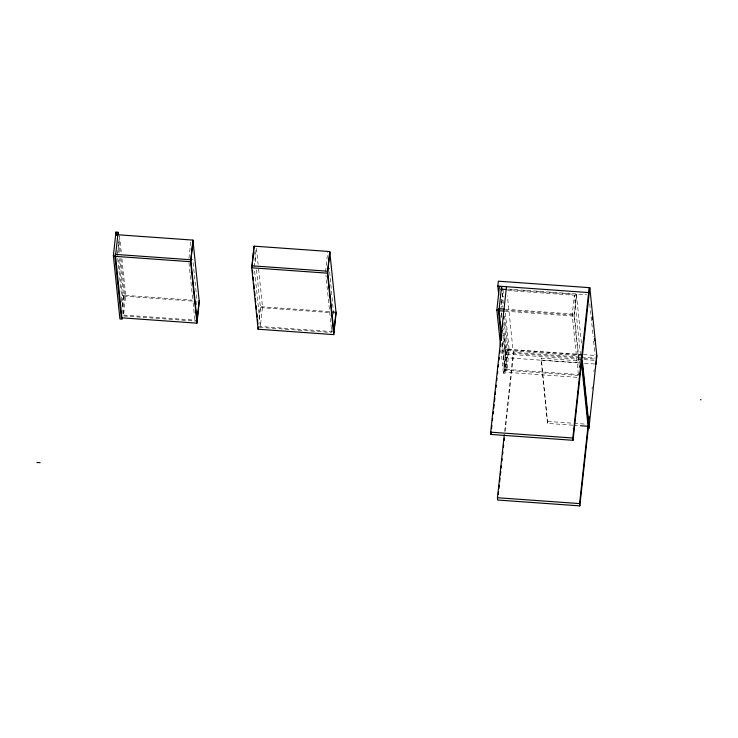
<?xml version="1.0" encoding="UTF-8"?>
<svg xmlns="http://www.w3.org/2000/svg" width="738" height="738" viewBox="0 0 738 738"><rect width="100%" height="100%" fill="white"/><g stroke="black" fill="none" stroke-linecap="round" stroke-linejoin="round"><path stroke-width="0.55" stroke-dasharray="3.69 2.77" d="M117.388 255.44L119.528 235.791L121.419 254.13M121.752 302.146L122.48 295.403L118.624 258.115M122.342 306.169L123.523 295.246L192.314 300.145M122.554 305.993L123.615 296.169L119.731 258.568M122.692 313.53L124.648 295.56L120.792 258.263M188.965 258.337L190.745 241.963M196.548 304.849L197.028 300.486L192.756 259.213M254.204 266.879L256.215 248.319M259.029 318.696L260.339 306.685L336.002 312.073M259.25 318.521L260.431 307.608L256.427 268.853M325.541 271.962L327.681 252.304M332.063 328.299L331.703 331.574L325.901 275.403M333.604 314.102L329.332 268.355M500.871 309.822L503.002 290.163L503.713 297.045M504.617 316.039L508.122 349.941L505.558 373.529L503.399 373.373L505.964 349.784L503.74 328.318M578.767 362.875L505.216 357.635L505.751 352.727L503.731 333.216M576.978 377.312L504.746 372.164L507.098 350.55L504.635 326.703M504.663 431.315L513.242 352.294L580.557 357.081M505.143 431.315L513.482 354.581L507.403 295.763M572.716 425.189L547.614 423.4L541.074 360.116L541.295 358.151L578.943 360.836M547.614 423.4L541.295 358.151M579.358 367.312L574.063 316.104L576.415 294.48L507.624 289.582M579.081 367.967L579.321 365.78M579.911 360.319L580.271 357.044M592.033 389.064L592.282 386.777M593.896 371.887L594.145 369.59M507.845 289.093L586.572 294.693M507.726 290.504L576.507 295.403L574.367 315.052L505.585 310.154M505.493 309.24L574.275 314.139L579.348 363.207M505.281 311.205L574.063 316.104M122.48 295.403L124.648 295.56M123.615 296.169L192.406 301.067M260.431 307.608L334.951 312.912M123.68 315.071L197.055 320.292M123.781 315.984L196.004 321.131M258.199 326.344L333.862 331.731M259.444 327.34L331.666 332.487M582.374 354.535L505.364 349.056L504.838 353.972L594.487 360.356M583.518 354.618L596.166 355.522M582.669 355.015L507.006 349.627L504.866 369.286L580.529 374.673M505.964 349.784L508.122 349.941M507.098 350.55L580.465 355.771M581.701 357.164L595.391 358.142M505.751 352.727L582.752 358.207M583.896 358.29L596.544 359.185M541.074 360.116L579.874 362.884M584.514 363.281L596.009 364.102M578.334 375.421L504.967 370.199L502.025 341.749M547.836 421.435L572.937 423.225M574.072 423.308L586.627 424.202M573.86 425.272L580.705 425.761M589.782 303.871L590.372 309.545M590.483 310.661L593.177 336.676M593.638 341.187L595.049 354.775M576.415 294.48L581.479 343.548M580.502 354.858L574.349 295.246L572.208 314.905L578.371 374.517M505.373 313.096L509.165 349.784L507.034 369.434L503.473 335.043M502.283 293.438L503.334 303.604M501.794 299.185L502.624 307.211M504.165 322.119L504.515 325.55M500.936 301.187L501.526 306.842M501.628 312.857L501.858 315.117M501.222 313.263L501.702 317.847M500.862 315.513L501.093 317.774M502.846 334.738L505.216 357.635M502.292 341.879L505.558 373.529M501.812 343.714L504.746 372.164M500.945 349.637L503.399 373.373M256.455 248.374L258.115 264.425M258.586 269.01L262.497 306.842L260.366 326.5L254.444 269.176M254.647 251.658L255.957 264.269M188.965 262.811L192.996 301.796M193.116 302.94L194.887 320.135M121.899 258.715L125.691 295.403L123.55 315.061L117.628 257.737M119.039 241.317L120.322 253.743M118.071 242.516L119.261 253.973M117.812 250.2L118.043 252.461"/><path stroke-width="1.11" d="M596.009 364.102L596.811 355.568L589.8 287.691L498.353 281.187L497.818 286.095L498.759 295.145M118.108 232.276L115.543 255.865L122.084 319.148L119.925 318.991L113.384 255.708L115.94 232.119L118.108 232.276L118.338 234.536M190.579 261.722L114.916 256.335L121.272 317.792L196.935 323.17L190.579 261.722L192.932 240.099L117.268 234.721M190.893 260.671L193.024 241.022M197.055 320.292L199.186 300.634M196.935 323.17L199.278 301.556L192.932 240.099M251.732 267.774L254.084 246.151L329.748 251.538L336.094 312.995L333.751 334.609L258.088 329.222L251.732 267.774L327.395 273.161L333.751 334.609M252.156 265.634L254.084 246.151M258.088 329.222L258.3 327.257M327.395 273.161L329.748 251.538M327.709 272.11L329.84 252.461M333.862 331.731L336.002 312.073M500.595 346.251L496.858 310.089L499.423 286.501L501.582 286.658L501.932 290.043M501.471 333.973L499.017 310.237L501.582 286.658M581.765 360.135L573.048 440.3L490.899 434.451L490.669 432.164L506.471 286.713M490.899 434.451L491.148 432.164M491.526 428.723L491.895 425.291M492.394 420.706L492.643 418.418M493.141 413.834L493.39 411.546M493.768 408.114L494.137 404.673M494.515 401.241L494.884 397.8M495.263 394.369L495.502 392.081M496.001 387.496L496.25 385.208M496.748 380.624L496.997 378.336M497.495 373.751L497.744 371.463M498.242 366.887L498.491 364.59M498.989 360.015L499.239 357.718M499.737 353.142L499.986 350.854M500.484 346.27L500.733 343.982M501.231 339.397L501.48 337.109M501.849 333.668L502.227 330.237M502.596 326.796L502.975 323.364M503.473 318.779L503.722 316.491M588.638 424.83L579.828 505.881L497.68 500.032L497.449 497.735L504.285 434.747M498.307 494.303L498.556 492.015M498.925 488.574L499.303 485.143M499.672 481.711L500.041 478.27M500.419 474.838L500.788 471.397M501.167 467.966L501.416 465.669M501.914 461.093L502.163 458.805M502.661 454.221L502.91 451.933M503.408 447.348L503.657 445.06M504.146 440.475L504.395 438.188M573.048 440.3L572.817 438.012L589.145 287.645M581.895 360.421L581.249 360.375L588.26 428.243L588.915 428.289L581.895 360.421L589.8 287.691M582.153 363.041L582.365 361.076L588.906 424.359L588.693 426.324L580.705 425.761M579.828 505.881L579.598 503.584L588.057 425.706M589.247 419.156L589.496 416.878M588.915 428.289L596.811 355.568M115.137 254.37L190.801 259.758L197.147 321.205M113.384 255.708L115.543 255.865M497.818 286.095L588.62 292.562M500.751 289.093L506.48 289.508M498.611 308.752L504.349 309.157M496.858 310.089L499.017 310.237M504.128 311.122L498.399 310.716L501.453 340.301M700.454 399.738L701.1 399.784M490.669 432.164L572.817 438.012M36.9 462.468L40.147 462.698M497.449 497.735L579.598 503.584M592.19 317.063L592.42 319.323M594.413 338.548L594.644 340.818M596.258 356.436L596.544 359.185M333.963 332.644L327.607 271.197L251.944 265.809L252.045 266.732M252.396 270.163L252.774 273.78M253.106 277.045L253.475 280.606M253.826 284.019L254.296 288.567M254.647 291.953L255.007 295.394M255.357 298.807L255.717 302.266M256.058 305.643L256.427 309.148M256.889 313.604L257.239 317.017M257.488 319.462L257.968 324.047M115.94 232.119L116.29 235.514"/></g></svg>
